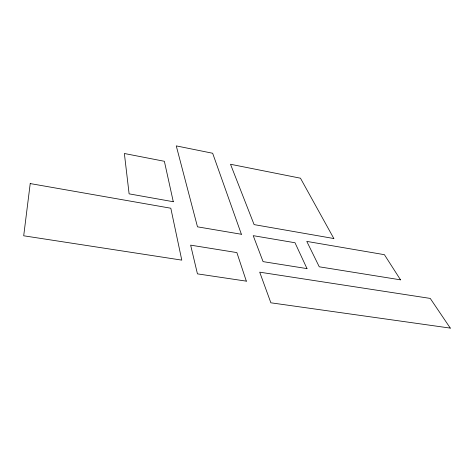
<?xml version="1.0" encoding="UTF-8"?>
<svg xmlns="http://www.w3.org/2000/svg" width="474" height="474" viewBox="0 0 474 474"><rect width="100%" height="100%" fill="white"/><g stroke="black" fill="none" stroke-linecap="round" stroke-linejoin="round"><path stroke-width="0.71" d="M30.218 183.574L23.7 235.791L181.779 260.125L170.818 208.228L30.218 183.574M450.3 328.109L270.873 302.803L259.699 272.171L430.244 298.419L450.3 328.109M246.338 281.153L197.445 273.865L190.637 245.147L236.87 252.589L246.338 281.153M307.004 268.61L263.076 261.63L253.217 235.661L295 242.747L307.004 268.61M400.542 279.85L319.263 266.803L306.785 241.396L384.402 254.68L400.542 279.85M241.39 234.269L197.486 226.833L176.263 145.891L212.654 153.256L241.39 234.269M333.85 238.535L254.111 224.617L230.512 164.265L300.463 178.194L333.85 238.535M173.283 201.728L129.112 193.854L124.366 153.499L164.371 161.29L173.283 201.728"/></g></svg>
